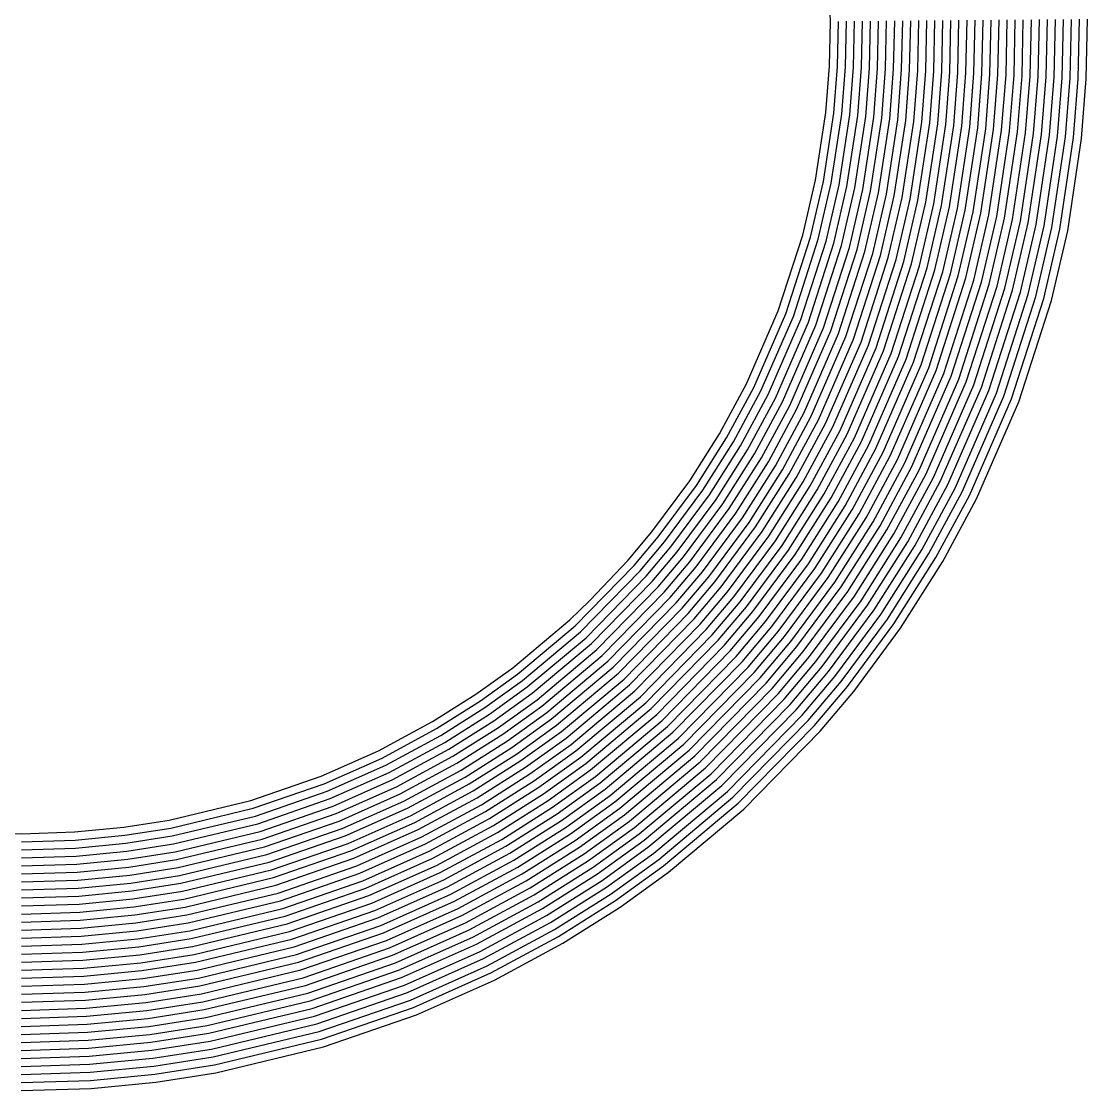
# Model space of a CAD drawing. Header units: metres. Extents: x -19 to 19, y -19.6 to 19.6.
# Drawn here: x -5.003 to -1.022, y -9.215 to -5.225 of the extents above; entities that cross this region are included whole.
import ezdxf

# ---------------------------------------------------------------- set-up
doc = ezdxf.new("R2010")
doc.units = ezdxf.units.M

msp = doc.modelspace()

# ---------------------------------------------------------------- linework, layer by layer
for p, q in [((-1.982635, -5.225277, 0.578356), (-1.990732, -5.019324, 0.586394)), ((-1.986329, -5.3917, 0.571619), (-1.982635, -5.225277, 0.578356)), ((-1.956355, -5.393204, 0.571556), (-1.952621, -5.225021, 0.578365)), ((-1.926381, -5.394709, 0.571494), (-1.922608, -5.224765, 0.578374)), ((-1.896407, -5.396213, 0.571431), (-1.892595, -5.224508, 0.578383)), ((-1.866433, -5.397718, 0.571368), (-1.862582, -5.224252, 0.578392)), ((-1.836459, -5.399222, 0.571306), (-1.832569, -5.223996, 0.578401)), ((-1.806485, -5.400727, 0.571243), (-1.802556, -5.223739, 0.57841)), ((-1.776511, -5.402231, 0.57118), (-1.772543, -5.223483, 0.578419)), ((-1.746537, -5.403736, 0.571118), (-1.74253, -5.223227, 0.578428)), ((-1.716563, -5.40524, 0.571055), (-1.712517, -5.22297, 0.578437)), ((-1.686589, -5.406745, 0.570993), (-1.682504, -5.222714, 0.578446)), ((-1.656615, -5.408249, 0.57093), (-1.652491, -5.222458, 0.578456)), ((-1.626641, -5.409754, 0.570867), (-1.622478, -5.222201, 0.578465)), ((-1.596667, -5.411258, 0.570805), (-1.592465, -5.221945, 0.578474)), ((-1.566693, -5.412763, 0.570742), (-1.562452, -5.221689, 0.578483)), ((-1.536719, -5.414267, 0.570679), (-1.532439, -5.221432, 0.578492)), ((-1.506745, -5.415772, 0.570617), (-1.502425, -5.221176, 0.578501)), ((-1.476771, -5.417276, 0.570554), (-1.472412, -5.22092, 0.57851)), ((-1.446797, -5.418781, 0.570491), (-1.442399, -5.220663, 0.578519)), ((-1.416823, -5.420285, 0.570429), (-1.412386, -5.220407, 0.578528)), ((-1.386849, -5.42179, 0.570366), (-1.382373, -5.220151, 0.578537)), ((-1.356875, -5.423294, 0.570303), (-1.35236, -5.219894, 0.578546)), ((-1.326901, -5.424799, 0.570241), (-1.322347, -5.219638, 0.578555)), ((-1.296927, -5.426303, 0.570178), (-1.292334, -5.219382, 0.578565)), ((-1.266953, -5.427808, 0.570115), (-1.262321, -5.219125, 0.578574)), ((-1.236979, -5.429312, 0.570053), (-1.232308, -5.218869, 0.578583)), ((-1.207005, -5.430817, 0.56999), (-1.202295, -5.218613, 0.578592)), ((-1.177031, -5.432321, 0.569928), (-1.172282, -5.218356, 0.578601)), ((-1.147057, -5.433826, 0.569865), (-1.142269, -5.2181, 0.57861)), ((-1.117083, -5.43533, 0.569802), (-1.112256, -5.217844, 0.578619)), ((-1.087109, -5.436835, 0.56974), (-1.082243, -5.217587, 0.578628)), ((-1.057135, -5.438339, 0.569677), (-1.052229, -5.217331, 0.578637)), ((-1.027161, -5.439844, 0.569614), (-1.022216, -5.217075, 0.578646)), ((-1.999906, -5.564788, 0.564417), (-1.986329, -5.3917, 0.571619)), ((-1.970053, -5.567828, 0.564287), (-1.956355, -5.393204, 0.571556)), ((-1.940199, -5.570869, 0.564158), (-1.926381, -5.394709, 0.571494)), ((-1.910346, -5.573909, 0.564029), (-1.896407, -5.396213, 0.571431)), ((-1.880492, -5.57695, 0.563899), (-1.866433, -5.397718, 0.571368)), ((-1.850639, -5.57999, 0.56377), (-1.836459, -5.399222, 0.571306)), ((-1.820785, -5.583031, 0.56364), (-1.806485, -5.400727, 0.571243)), ((-1.790932, -5.586071, 0.563511), (-1.776511, -5.402231, 0.57118)), ((-1.761078, -5.589112, 0.563381), (-1.746537, -5.403736, 0.571118)), ((-1.731225, -5.592152, 0.563252), (-1.716563, -5.40524, 0.571055)), ((-1.701371, -5.595193, 0.563123), (-1.686589, -5.406745, 0.570993)), ((-1.671518, -5.598233, 0.562993), (-1.656615, -5.408249, 0.57093)), ((-1.641664, -5.601274, 0.562864), (-1.626641, -5.409754, 0.570867)), ((-1.611811, -5.604314, 0.562734), (-1.596667, -5.411258, 0.570805)), ((-1.581957, -5.607355, 0.562605), (-1.566693, -5.412763, 0.570742)), ((-1.552104, -5.610395, 0.562476), (-1.536719, -5.414267, 0.570679)), ((-1.52225, -5.613436, 0.562346), (-1.506745, -5.415772, 0.570617)), ((-1.492397, -5.616476, 0.562217), (-1.476771, -5.417276, 0.570554)), ((-1.462543, -5.619517, 0.562087), (-1.446797, -5.418781, 0.570491)), ((-1.43269, -5.622557, 0.561958), (-1.416823, -5.420285, 0.570429)), ((-1.402836, -5.625598, 0.561828), (-1.386849, -5.42179, 0.570366)), ((-1.372983, -5.628638, 0.561699), (-1.356875, -5.423294, 0.570303)), ((-1.343129, -5.631679, 0.56157), (-1.326901, -5.424799, 0.570241)), ((-1.313276, -5.63472, 0.56144), (-1.296927, -5.426303, 0.570178)), ((-1.283422, -5.63776, 0.561311), (-1.266953, -5.427808, 0.570115)), ((-1.253569, -5.640801, 0.561181), (-1.236979, -5.429312, 0.570053)), ((-1.223715, -5.643841, 0.561052), (-1.207005, -5.430817, 0.56999)), ((-1.193862, -5.646882, 0.560923), (-1.177031, -5.432321, 0.569928)), ((-1.164009, -5.649922, 0.560793), (-1.147057, -5.433826, 0.569865)), ((-1.134155, -5.652963, 0.560664), (-1.117083, -5.43533, 0.569802)), ((-1.104302, -5.656003, 0.560534), (-1.087109, -5.436835, 0.56974)), ((-1.074448, -5.659044, 0.560405), (-1.057135, -5.438339, 0.569677)), ((-1.044595, -5.662084, 0.560275), (-1.027161, -5.439844, 0.569614)), ((-2.038288, -5.817316, 0.553572), (-1.999906, -5.564788, 0.564417)), ((-2.008862, -5.823216, 0.55331), (-1.970053, -5.567828, 0.564287)), ((-1.979436, -5.829116, 0.553047), (-1.940199, -5.570869, 0.564158)), ((-1.95001, -5.835016, 0.552784), (-1.910346, -5.573909, 0.564029)), ((-1.920584, -5.840917, 0.552521), (-1.880492, -5.57695, 0.563899)), ((-1.891158, -5.846817, 0.552258), (-1.850639, -5.57999, 0.56377)), ((-1.861732, -5.852717, 0.551996), (-1.820785, -5.583031, 0.56364)), ((-1.832306, -5.858617, 0.551733), (-1.790932, -5.586071, 0.563511)), ((-1.80288, -5.864517, 0.55147), (-1.761078, -5.589112, 0.563381)), ((-1.773454, -5.870417, 0.551207), (-1.731225, -5.592152, 0.563252)), ((-1.744027, -5.876317, 0.550944), (-1.701371, -5.595193, 0.563123)), ((-1.714601, -5.882218, 0.550682), (-1.671518, -5.598233, 0.562993)), ((-1.685175, -5.888118, 0.550419), (-1.641664, -5.601274, 0.562864)), ((-1.655749, -5.894018, 0.550156), (-1.611811, -5.604314, 0.562734)), ((-1.626323, -5.899918, 0.549893), (-1.581957, -5.607355, 0.562605)), ((-1.596897, -5.905818, 0.54963), (-1.552104, -5.610395, 0.562476)), ((-1.567471, -5.911718, 0.549368), (-1.52225, -5.613436, 0.562346)), ((-1.538045, -5.917619, 0.549105), (-1.492397, -5.616476, 0.562217)), ((-1.508619, -5.923519, 0.548842), (-1.462543, -5.619517, 0.562087)), ((-1.479193, -5.929419, 0.548579), (-1.43269, -5.622557, 0.561958)), ((-1.449767, -5.935319, 0.548316), (-1.402836, -5.625598, 0.561828)), ((-1.420341, -5.941219, 0.548054), (-1.372983, -5.628638, 0.561699)), ((-1.390915, -5.947119, 0.547791), (-1.343129, -5.631679, 0.56157)), ((-1.361489, -5.953019, 0.547528), (-1.313276, -5.63472, 0.56144)), ((-1.332062, -5.95892, 0.547265), (-1.283422, -5.63776, 0.561311)), ((-1.302636, -5.96482, 0.547002), (-1.253569, -5.640801, 0.561181)), ((-1.27321, -5.97072, 0.54674), (-1.223715, -5.643841, 0.561052)), ((-1.243784, -5.97662, 0.546477), (-1.193862, -5.646882, 0.560923)), ((-1.214358, -5.98252, 0.546214), (-1.164009, -5.649922, 0.560793)), ((-1.184932, -5.98842, 0.545951), (-1.134155, -5.652963, 0.560664)), ((-1.155506, -5.99432, 0.545688), (-1.104302, -5.656003, 0.560534)), ((-1.12608, -6.000221, 0.545426), (-1.074448, -5.659044, 0.560405)), ((-1.096654, -6.006121, 0.545163), (-1.044595, -5.662084, 0.560275)), ((-2.085889, -6.022813, 0.544409), (-2.038288, -5.817316, 0.553572)), ((-2.056859, -6.030425, 0.544059), (-2.008862, -5.823216, 0.55331)), ((-2.02783, -6.038037, 0.543709), (-1.979436, -5.829116, 0.553047)), ((-1.9988, -6.045649, 0.543359), (-1.95001, -5.835016, 0.552784)), ((-1.969771, -6.053261, 0.543009), (-1.920584, -5.840917, 0.552521)), ((-1.940741, -6.060873, 0.542659), (-1.891158, -5.846817, 0.552258)), ((-1.911712, -6.068485, 0.542309), (-1.861732, -5.852717, 0.551996)), ((-1.882682, -6.076097, 0.541958), (-1.832306, -5.858617, 0.551733)), ((-1.853653, -6.083709, 0.541608), (-1.80288, -5.864517, 0.55147)), ((-1.824624, -6.09132, 0.541258), (-1.773454, -5.870417, 0.551207)), ((-1.795594, -6.098932, 0.540908), (-1.744027, -5.876317, 0.550944)), ((-1.766565, -6.106544, 0.540558), (-1.714601, -5.882218, 0.550682)), ((-1.737535, -6.114156, 0.540208), (-1.685175, -5.888118, 0.550419)), ((-1.708506, -6.121768, 0.539858), (-1.655749, -5.894018, 0.550156)), ((-1.679476, -6.12938, 0.539507), (-1.626323, -5.899918, 0.549893)), ((-1.650447, -6.136992, 0.539157), (-1.596897, -5.905818, 0.54963)), ((-1.621418, -6.144604, 0.538807), (-1.567471, -5.911718, 0.549368)), ((-1.592388, -6.152216, 0.538457), (-1.538045, -5.917619, 0.549105)), ((-1.563359, -6.159828, 0.538107), (-1.508619, -5.923519, 0.548842)), ((-1.534329, -6.16744, 0.537757), (-1.479193, -5.929419, 0.548579)), ((-1.5053, -6.175052, 0.537407), (-1.449767, -5.935319, 0.548316)), ((-1.47627, -6.182664, 0.537057), (-1.420341, -5.941219, 0.548054)), ((-1.447241, -6.190276, 0.536706), (-1.390915, -5.947119, 0.547791)), ((-1.418211, -6.197888, 0.536356), (-1.361489, -5.953019, 0.547528)), ((-1.389182, -6.2055, 0.536006), (-1.332062, -5.95892, 0.547265)), ((-1.360153, -6.213112, 0.535656), (-1.302636, -5.96482, 0.547002)), ((-1.331123, -6.220724, 0.535306), (-1.27321, -5.97072, 0.54674)), ((-1.302094, -6.228336, 0.534956), (-1.243784, -5.97662, 0.546477)), ((-1.273064, -6.235948, 0.534606), (-1.214358, -5.98252, 0.546214)), ((-2.177012, -6.305728, 0.531395), (-2.085889, -6.022813, 0.544409)), ((-1.244035, -6.24356, 0.534255), (-1.184932, -5.98842, 0.545951)), ((-1.215005, -6.251172, 0.533905), (-1.155506, -5.99432, 0.545688)), ((-1.185976, -6.258784, 0.533555), (-1.12608, -6.000221, 0.545426)), ((-1.156946, -6.266395, 0.533205), (-1.096654, -6.006121, 0.545163)), ((-2.148935, -6.316312, 0.530884), (-2.056859, -6.030425, 0.544059)), ((-2.120859, -6.326897, 0.530372), (-2.02783, -6.038037, 0.543709)), ((-2.092783, -6.337481, 0.529861), (-1.9988, -6.045649, 0.543359)), ((-2.064707, -6.348065, 0.52935), (-1.969771, -6.053261, 0.543009)), ((-2.036631, -6.35865, 0.528838), (-1.940741, -6.060873, 0.542659)), ((-2.008555, -6.369234, 0.528327), (-1.911712, -6.068485, 0.542309)), ((-1.980479, -6.379819, 0.527816), (-1.882682, -6.076097, 0.541958)), ((-1.952403, -6.390403, 0.527304), (-1.853653, -6.083709, 0.541608)), ((-1.924327, -6.400987, 0.526793), (-1.824624, -6.09132, 0.541258)), ((-1.89625, -6.411572, 0.526281), (-1.795594, -6.098932, 0.540908)), ((-1.868174, -6.422156, 0.52577), (-1.766565, -6.106544, 0.540558)), ((-1.840098, -6.432741, 0.525259), (-1.737535, -6.114156, 0.540208)), ((-1.812022, -6.443325, 0.524747), (-1.708506, -6.121768, 0.539858)), ((-1.783946, -6.453909, 0.524236), (-1.679476, -6.12938, 0.539507)), ((-1.75587, -6.464494, 0.523725), (-1.650447, -6.136992, 0.539157)), ((-1.727794, -6.475078, 0.523213), (-1.621418, -6.144604, 0.538807)), ((-1.699718, -6.485663, 0.522702), (-1.592388, -6.152216, 0.538457)), ((-1.671642, -6.496247, 0.52219), (-1.563359, -6.159828, 0.538107)), ((-1.643565, -6.506831, 0.521679), (-1.534329, -6.16744, 0.537757)), ((-1.615489, -6.517416, 0.521168), (-1.5053, -6.175052, 0.537407)), ((-1.587413, -6.528, 0.520656), (-1.47627, -6.182664, 0.537057)), ((-1.559337, -6.538585, 0.520145), (-1.447241, -6.190276, 0.536706)), ((-1.531261, -6.549169, 0.519634), (-1.418211, -6.197888, 0.536356)), ((-1.503185, -6.559753, 0.519122), (-1.389182, -6.2055, 0.536006)), ((-1.475109, -6.570338, 0.518611), (-1.360153, -6.213112, 0.535656)), ((-1.447033, -6.580922, 0.5181), (-1.331123, -6.220724, 0.535306)), ((-1.418957, -6.591507, 0.517588), (-1.302094, -6.228336, 0.534956)), ((-1.390881, -6.602091, 0.517077), (-1.273064, -6.235948, 0.534606)), ((-1.362804, -6.612675, 0.516565), (-1.244035, -6.24356, 0.534255)), ((-1.334728, -6.62326, 0.516054), (-1.215005, -6.251172, 0.533905)), ((-1.306652, -6.633844, 0.515543), (-1.185976, -6.258784, 0.533555)), ((-1.278576, -6.644429, 0.515031), (-1.156946, -6.266395, 0.533205)), ((-2.295365, -6.577437, 0.518337), (-2.177012, -6.305728, 0.531395)), ((-2.268535, -6.590872, 0.51766), (-2.148935, -6.316312, 0.530884)), ((-2.241706, -6.604307, 0.516984), (-2.120859, -6.326897, 0.530372)), ((-2.214877, -6.617742, 0.516307), (-2.092783, -6.337481, 0.529861)), ((-2.188048, -6.631178, 0.51563), (-2.064707, -6.348065, 0.52935)), ((-2.161219, -6.644613, 0.514954), (-2.036631, -6.35865, 0.528838)), ((-2.134389, -6.658048, 0.514277), (-2.008555, -6.369234, 0.528327)), ((-2.10756, -6.671483, 0.5136), (-1.980479, -6.379819, 0.527816)), ((-2.080731, -6.684918, 0.512923), (-1.952403, -6.390403, 0.527304)), ((-2.053902, -6.698353, 0.512247), (-1.924327, -6.400987, 0.526793)), ((-2.027073, -6.711788, 0.51157), (-1.89625, -6.411572, 0.526281)), ((-2.000243, -6.725223, 0.510893), (-1.868174, -6.422156, 0.52577)), ((-1.973414, -6.738658, 0.510217), (-1.840098, -6.432741, 0.525259)), ((-1.946585, -6.752093, 0.50954), (-1.812022, -6.443325, 0.524747)), ((-1.919756, -6.765528, 0.508863), (-1.783946, -6.453909, 0.524236)), ((-1.892927, -6.778963, 0.508186), (-1.75587, -6.464494, 0.523725)), ((-1.866097, -6.792399, 0.50751), (-1.727794, -6.475078, 0.523213)), ((-1.839268, -6.805834, 0.506833), (-1.699718, -6.485663, 0.522702)), ((-1.812439, -6.819269, 0.506156), (-1.671642, -6.496247, 0.52219)), ((-1.78561, -6.832704, 0.50548), (-1.643565, -6.506831, 0.521679)), ((-1.758781, -6.846139, 0.504803), (-1.615489, -6.517416, 0.521168)), ((-1.731951, -6.859574, 0.504126), (-1.587413, -6.528, 0.520656)), ((-1.705122, -6.873009, 0.503449), (-1.559337, -6.538585, 0.520145)), ((-2.39633, -6.764726, 0.509072), (-2.295365, -6.577437, 0.518337)), ((-1.678293, -6.886444, 0.502773), (-1.531261, -6.549169, 0.519634)), ((-1.651464, -6.899879, 0.502096), (-1.503185, -6.559753, 0.519122)), ((-1.624635, -6.913314, 0.501419), (-1.475109, -6.570338, 0.518611)), ((-1.597805, -6.926749, 0.500743), (-1.447033, -6.580922, 0.5181)), ((-2.370285, -6.779614, 0.508289), (-2.268535, -6.590872, 0.51766)), ((-2.34424, -6.794502, 0.50751), (-2.241706, -6.604307, 0.516984)), ((-2.318195, -6.80939, 0.506739), (-2.214877, -6.617742, 0.516307)), ((-1.570976, -6.940184, 0.500066), (-1.418957, -6.591507, 0.517588)), ((-1.544147, -6.95362, 0.499389), (-1.390881, -6.602091, 0.517077)), ((-1.517318, -6.967055, 0.498713), (-1.362804, -6.612675, 0.516565)), ((-2.29215, -6.824279, 0.505969), (-2.188048, -6.631178, 0.51563)), ((-2.266105, -6.839167, 0.505199), (-2.161219, -6.644613, 0.514954)), ((-2.24006, -6.854056, 0.504428), (-2.134389, -6.658048, 0.514277)), ((-1.490489, -6.98049, 0.498036), (-1.334728, -6.62326, 0.516054)), ((-1.463659, -6.993925, 0.497359), (-1.306652, -6.633844, 0.515543)), ((-1.43683, -7.00736, 0.496682), (-1.278576, -6.644429, 0.515031)), ((-2.214014, -6.868944, 0.503658), (-2.10756, -6.671483, 0.5136)), ((-2.187969, -6.883833, 0.502888), (-2.080731, -6.684918, 0.512923)), ((-2.161924, -6.898721, 0.502117), (-2.053902, -6.698353, 0.512247)), ((-2.135879, -6.91361, 0.501347), (-2.027073, -6.711788, 0.51157)), ((-2.109834, -6.928498, 0.500577), (-2.000243, -6.725223, 0.510893)), ((-2.083789, -6.943387, 0.499806), (-1.973414, -6.738658, 0.510217)), ((-2.507413, -6.940032, 0.500186), (-2.39633, -6.764726, 0.509072)), ((-2.482824, -6.957215, 0.499286), (-2.370285, -6.779614, 0.508289)), ((-2.057744, -6.958275, 0.499036), (-1.946585, -6.752093, 0.50954)), ((-2.031699, -6.973164, 0.498265), (-1.919756, -6.765528, 0.508863)), ((-2.005654, -6.988052, 0.497495), (-1.892927, -6.778963, 0.508186)), ((-2.458236, -6.974399, 0.498387), (-2.34424, -6.794502, 0.50751)), ((-2.433647, -6.991582, 0.497487), (-2.318195, -6.80939, 0.506739)), ((-1.979609, -7.002941, 0.496725), (-1.866097, -6.792399, 0.50751)), ((-1.953564, -7.017829, 0.495954), (-1.839268, -6.805834, 0.506833)), ((-1.927519, -7.032718, 0.495184), (-1.812439, -6.819269, 0.506156)), ((-2.409058, -7.008766, 0.496588), (-2.29215, -6.824279, 0.505969)), ((-2.384469, -7.025949, 0.495683), (-2.266105, -6.839167, 0.505199)), ((-2.35988, -7.043131, 0.494766), (-2.24006, -6.854056, 0.504428)), ((-1.901474, -7.047606, 0.494414), (-1.78561, -6.832704, 0.50548)), ((-1.875429, -7.062495, 0.493643), (-1.758781, -6.846139, 0.504803)), ((-1.849383, -7.077383, 0.492873), (-1.731951, -6.859574, 0.504126)), ((-2.335292, -7.060314, 0.493849), (-2.214014, -6.868944, 0.503658)), ((-2.310703, -7.077497, 0.492932), (-2.187969, -6.883833, 0.502888)), ((-2.286114, -7.094679, 0.492015), (-2.161924, -6.898721, 0.502117)), ((-1.823338, -7.092272, 0.492102), (-1.705122, -6.873009, 0.503449)), ((-1.797293, -7.10716, 0.491332), (-1.678293, -6.886444, 0.502773)), ((-1.771248, -7.122049, 0.490562), (-1.651464, -6.899879, 0.502096)), ((-2.648833, -7.130412, 0.490285), (-2.507413, -6.940032, 0.500186)), ((-2.261525, -7.111862, 0.491098), (-2.135879, -6.91361, 0.501347)), ((-2.236937, -7.129044, 0.490182), (-2.109834, -6.928498, 0.500577)), ((-1.745203, -7.136937, 0.489791), (-1.624635, -6.913314, 0.501419)), ((-1.719158, -7.151826, 0.489021), (-1.597805, -6.926749, 0.500743)), ((-1.693113, -7.166714, 0.488251), (-1.570976, -6.940184, 0.500066)), ((-2.625286, -7.148996, 0.48927), (-2.482824, -6.957215, 0.499286)), ((-2.60174, -7.167581, 0.488255), (-2.458236, -6.974399, 0.498387)), ((-2.212348, -7.146227, 0.489265), (-2.083789, -6.943387, 0.499806)), ((-2.187759, -7.163409, 0.488348), (-2.057744, -6.958275, 0.499036)), ((-2.16317, -7.180592, 0.487431), (-2.031699, -6.973164, 0.498265)), ((-1.667068, -7.181603, 0.48748), (-1.544147, -6.95362, 0.499389)), ((-1.641023, -7.196491, 0.48671), (-1.517318, -6.967055, 0.498713)), ((-1.614978, -7.21138, 0.48594), (-1.490489, -6.98049, 0.498036)), ((-2.578194, -7.186165, 0.48724), (-2.433647, -6.991582, 0.497487)), ((-2.554647, -7.20475, 0.486225), (-2.409058, -7.008766, 0.496588)), ((-2.138581, -7.197775, 0.486514), (-2.005654, -6.988052, 0.497495)), ((-2.113993, -7.214957, 0.485597), (-1.979609, -7.002941, 0.496725)), ((-2.089404, -7.23214, 0.48468), (-1.953564, -7.017829, 0.495954)), ((-1.588933, -7.226269, 0.485169), (-1.463659, -6.993925, 0.497359)), ((-1.562888, -7.241157, 0.484399), (-1.43683, -7.00736, 0.496682)), ((-2.531101, -7.223334, 0.48521), (-2.384469, -7.025949, 0.495683)), ((-2.507554, -7.241919, 0.484195), (-2.35988, -7.043131, 0.494766)), ((-2.484008, -7.260503, 0.48318), (-2.335292, -7.060314, 0.493849)), ((-2.064815, -7.249322, 0.483763), (-1.927519, -7.032718, 0.495184)), ((-2.040226, -7.266505, 0.482847), (-1.901474, -7.047606, 0.494414)), ((-2.460462, -7.279088, 0.482165), (-2.310703, -7.077497, 0.492932)), ((-2.436915, -7.297672, 0.48115), (-2.286114, -7.094679, 0.492015)), ((-2.015638, -7.283687, 0.48193), (-1.875429, -7.062495, 0.493643)), ((-1.991049, -7.30087, 0.481013), (-1.849383, -7.077383, 0.492873)), ((-1.96646, -7.318052, 0.480096), (-1.823338, -7.092272, 0.492102)), ((-2.737457, -7.235584, 0.484725), (-2.648833, -7.130412, 0.490285)), ((-2.413369, -7.316257, 0.480135), (-2.261525, -7.111862, 0.491098)), ((-2.389823, -7.334841, 0.47912), (-2.236937, -7.129044, 0.490182)), ((-1.941871, -7.335235, 0.479179), (-1.797293, -7.10716, 0.491332)), ((-1.917282, -7.352418, 0.478262), (-1.771248, -7.122049, 0.490562)), ((-1.892694, -7.3696, 0.477345), (-1.745203, -7.136937, 0.489791)), ((-2.715054, -7.255524, 0.483619), (-2.625286, -7.148996, 0.48927)), ((-2.69265, -7.275464, 0.482512), (-2.60174, -7.167581, 0.488255)), ((-2.366276, -7.353426, 0.478105), (-2.212348, -7.146227, 0.489265)), ((-2.34273, -7.37201, 0.47709), (-2.187759, -7.163409, 0.488348)), ((-2.319183, -7.390595, 0.476075), (-2.16317, -7.180592, 0.487431)), ((-1.868105, -7.386783, 0.476428), (-1.719158, -7.151826, 0.489021)), ((-1.843516, -7.403965, 0.475511), (-1.693113, -7.166714, 0.488251)), ((-1.818927, -7.421148, 0.474595), (-1.667068, -7.181603, 0.48748)), ((-2.670247, -7.295404, 0.481406), (-2.578194, -7.186165, 0.48724)), ((-2.647844, -7.315344, 0.4803), (-2.554647, -7.20475, 0.486225)), ((-2.295637, -7.409179, 0.47506), (-2.138581, -7.197775, 0.486514)), ((-2.272091, -7.427764, 0.474045), (-2.113993, -7.214957, 0.485597)), ((-1.794339, -7.43833, 0.473678), (-1.641023, -7.196491, 0.48671)), ((-1.76975, -7.455513, 0.472761), (-1.614978, -7.21138, 0.48594)), ((-2.935438, -7.480743, 0.471397), (-2.715054, -7.255524, 0.483619)), ((-2.880069, -7.386448, 0.476605), (-2.737457, -7.235584, 0.484725)), ((-2.62544, -7.335284, 0.479194), (-2.531101, -7.223334, 0.48521)), ((-2.603037, -7.355224, 0.478088), (-2.507554, -7.241919, 0.484195)), ((-2.580634, -7.375164, 0.476981), (-2.484008, -7.260503, 0.48318)), ((-2.248544, -7.446348, 0.47303), (-2.089404, -7.23214, 0.48468)), ((-2.224998, -7.464933, 0.472015), (-2.064815, -7.249322, 0.483763)), ((-1.745161, -7.472696, 0.471844), (-1.588933, -7.226269, 0.485169)), ((-1.720572, -7.489878, 0.470927), (-1.562888, -7.241157, 0.484399)), ((-2.915141, -7.502807, 0.470136), (-2.69265, -7.275464, 0.482512)), ((-2.894845, -7.524871, 0.468874), (-2.670247, -7.295404, 0.481406)), ((-2.55823, -7.395103, 0.475875), (-2.460462, -7.279088, 0.482165)), ((-2.535827, -7.415043, 0.474769), (-2.436915, -7.297672, 0.48115)), ((-2.201452, -7.483517, 0.471), (-2.040226, -7.266505, 0.482847)), ((-2.177905, -7.502102, 0.469985), (-2.015638, -7.283687, 0.48193)), ((-2.154359, -7.520686, 0.46897), (-1.991049, -7.30087, 0.481013)), ((-2.874549, -7.546936, 0.467613), (-2.647844, -7.315344, 0.4803)), ((-2.854253, -7.569, 0.466351), (-2.62544, -7.335284, 0.479194)), ((-2.513424, -7.434983, 0.473663), (-2.413369, -7.316257, 0.480135)), ((-2.49102, -7.454923, 0.472557), (-2.389823, -7.334841, 0.47912)), ((-2.130813, -7.539271, 0.467954), (-1.96646, -7.318052, 0.480096)), ((-2.107266, -7.557855, 0.466939), (-1.941871, -7.335235, 0.479179)), ((-2.833956, -7.591064, 0.465089), (-2.603037, -7.355224, 0.478088)), ((-2.81366, -7.613129, 0.463828), (-2.580634, -7.375164, 0.476981)), ((-2.468617, -7.474863, 0.471451), (-2.366276, -7.353426, 0.478105)), ((-2.446214, -7.494803, 0.470344), (-2.34273, -7.37201, 0.47709)), ((-2.08372, -7.57644, 0.465924), (-1.917282, -7.352418, 0.478262)), ((-2.060173, -7.595024, 0.464909), (-1.892694, -7.3696, 0.477345)), ((-2.955734, -7.458679, 0.472659), (-2.880069, -7.386448, 0.476605)), ((-2.793364, -7.635193, 0.462566), (-2.55823, -7.395103, 0.475875)), ((-2.773068, -7.657257, 0.461305), (-2.535827, -7.415043, 0.474769)), ((-2.423811, -7.514743, 0.469238), (-2.319183, -7.390595, 0.476075)), ((-2.401407, -7.534683, 0.468132), (-2.295637, -7.409179, 0.47506)), ((-2.036627, -7.613609, 0.463894), (-1.868105, -7.386783, 0.476428)), ((-2.013081, -7.632193, 0.462879), (-1.843516, -7.403965, 0.475511)), ((-1.989534, -7.650778, 0.461864), (-1.818927, -7.421148, 0.474595)), ((-3.168577, -7.637024, 0.462797), (-2.955734, -7.458679, 0.472659)), ((-2.752772, -7.679322, 0.460043), (-2.513424, -7.434983, 0.473663)), ((-2.732475, -7.701386, 0.458782), (-2.49102, -7.454923, 0.472557)), ((-2.379004, -7.554623, 0.467026), (-2.272091, -7.427764, 0.474045)), ((-2.356601, -7.574563, 0.46592), (-2.248544, -7.446348, 0.47303)), ((-1.965988, -7.669362, 0.460849), (-1.794339, -7.43833, 0.473678)), ((-1.942442, -7.687947, 0.459834), (-1.76975, -7.455513, 0.472761)), ((-3.150405, -7.660866, 0.4614), (-2.935438, -7.480743, 0.471397)), ((-2.712179, -7.72345, 0.45752), (-2.468617, -7.474863, 0.471451)), ((-2.691883, -7.745515, 0.456259), (-2.446214, -7.494803, 0.470344)), ((-2.334197, -7.594502, 0.464813), (-2.224998, -7.464933, 0.472015)), ((-2.311794, -7.614442, 0.463707), (-2.201452, -7.483517, 0.471)), ((-1.918895, -7.706532, 0.458819), (-1.745161, -7.472696, 0.471844)), ((-1.895349, -7.725116, 0.457804), (-1.720572, -7.489878, 0.470927)), ((-3.132232, -7.684707, 0.460004), (-2.915141, -7.502807, 0.470136)), ((-3.114059, -7.708549, 0.458607), (-2.894845, -7.524871, 0.468874)), ((-2.671587, -7.767579, 0.454997), (-2.423811, -7.514743, 0.469238)), ((-2.65129, -7.789643, 0.453735), (-2.401407, -7.534683, 0.468132)), ((-2.289391, -7.634382, 0.462601), (-2.177905, -7.502102, 0.469985)), ((-2.266987, -7.654322, 0.461495), (-2.154359, -7.520686, 0.46897)), ((-2.244584, -7.674262, 0.460389), (-2.130813, -7.539271, 0.467954)), ((-3.095887, -7.732391, 0.457211), (-2.874549, -7.546936, 0.467613)), ((-3.077714, -7.756232, 0.455814), (-2.854253, -7.569, 0.466351)), ((-2.630994, -7.811708, 0.452474), (-2.379004, -7.554623, 0.467026)), ((-2.610698, -7.833772, 0.451212), (-2.356601, -7.574563, 0.46592)), ((-2.222181, -7.694202, 0.459282), (-2.107266, -7.557855, 0.466939)), ((-2.199777, -7.714142, 0.458176), (-2.08372, -7.57644, 0.465924)), ((-3.059541, -7.780074, 0.454417), (-2.833956, -7.591064, 0.465089)), ((-3.041369, -7.803916, 0.453021), (-2.81366, -7.613129, 0.463828)), ((-2.590402, -7.855836, 0.449951), (-2.334197, -7.594502, 0.464813)), ((-2.570106, -7.877901, 0.448689), (-2.311794, -7.614442, 0.463707)), ((-2.177374, -7.734082, 0.45707), (-2.060173, -7.595024, 0.464909)), ((-2.154971, -7.754022, 0.455964), (-2.036627, -7.613609, 0.463894)), ((-3.305604, -7.735552, 0.457264), (-3.168577, -7.637024, 0.462797)), ((-3.023196, -7.827758, 0.451624), (-2.793364, -7.635193, 0.462566)), ((-3.005023, -7.851599, 0.450228), (-2.773068, -7.657257, 0.461305)), ((-2.549809, -7.899965, 0.447428), (-2.289391, -7.634382, 0.462601)), ((-2.529513, -7.922029, 0.446166), (-2.266987, -7.654322, 0.461495)), ((-2.132567, -7.773962, 0.454858), (-2.013081, -7.632193, 0.462879)), ((-2.110164, -7.793901, 0.453752), (-1.989534, -7.650778, 0.461864)), ((-3.2888, -7.760377, 0.455791), (-3.150405, -7.660866, 0.4614)), ((-3.271997, -7.785202, 0.454317), (-3.132232, -7.684707, 0.460004)), ((-2.986851, -7.875441, 0.448831), (-2.752772, -7.679322, 0.460043)), ((-2.509217, -7.944093, 0.444904), (-2.244584, -7.674262, 0.460389)), ((-2.488921, -7.966158, 0.443643), (-2.222181, -7.694202, 0.459282)), ((-2.087761, -7.813841, 0.452645), (-1.965988, -7.669362, 0.460849)), ((-2.065357, -7.833781, 0.451539), (-1.942442, -7.687947, 0.459834)), ((-3.467744, -7.838014, 0.451402), (-3.305604, -7.735552, 0.457264)), ((-3.255193, -7.810027, 0.452844), (-3.114059, -7.708549, 0.458607)), ((-3.23839, -7.834852, 0.45137), (-3.095887, -7.732391, 0.457211)), ((-2.968678, -7.899283, 0.447435), (-2.732475, -7.701386, 0.458782)), ((-2.950505, -7.923124, 0.446038), (-2.712179, -7.72345, 0.45752)), ((-2.468625, -7.988222, 0.442381), (-2.199777, -7.714142, 0.458176)), ((-2.448328, -8.010286, 0.44112), (-2.177374, -7.734082, 0.45707)), ((-2.042954, -7.853721, 0.450433), (-1.918895, -7.706532, 0.458819)), ((-2.020551, -7.873661, 0.449327), (-1.895349, -7.725116, 0.457804)), ((-3.452563, -7.863863, 0.449848), (-3.2888, -7.760377, 0.455791)), ((-3.221586, -7.859677, 0.449897), (-3.077714, -7.756232, 0.455814)), ((-3.204783, -7.884502, 0.448423), (-3.059541, -7.780074, 0.454417)), ((-2.932332, -7.946966, 0.444642), (-2.691883, -7.745515, 0.456259)), ((-2.91416, -7.970808, 0.443245), (-2.671587, -7.767579, 0.454997)), ((-2.428032, -8.032351, 0.439858), (-2.154971, -7.754022, 0.455964)), ((-2.407736, -8.054415, 0.438597), (-2.132567, -7.773962, 0.454858)), ((-3.437382, -7.889712, 0.448294), (-3.271997, -7.785202, 0.454317)), ((-3.422201, -7.915561, 0.44674), (-3.255193, -7.810027, 0.452844)), ((-3.18798, -7.909327, 0.44695), (-3.041369, -7.803916, 0.453021)), ((-2.895987, -7.99465, 0.441849), (-2.65129, -7.789643, 0.453735)), ((-2.877814, -8.018491, 0.440452), (-2.630994, -7.811708, 0.452474)), ((-2.38744, -8.076479, 0.437335), (-2.110164, -7.793901, 0.453752)), ((-2.367143, -8.098544, 0.436074), (-2.087761, -7.813841, 0.452645)), ((-3.669832, -7.94723, 0.445112), (-3.467744, -7.838014, 0.451402)), ((-3.40702, -7.94141, 0.445186), (-3.23839, -7.834852, 0.45137)), ((-3.391839, -7.967259, 0.443632), (-3.221586, -7.859677, 0.449897)), ((-3.171176, -7.934152, 0.445476), (-3.023196, -7.827758, 0.451624)), ((-3.154373, -7.958976, 0.444003), (-3.005023, -7.851599, 0.450228)), ((-2.859642, -8.042333, 0.439055), (-2.610698, -7.833772, 0.451212)), ((-2.841469, -8.066175, 0.437659), (-2.590402, -7.855836, 0.449951)), ((-2.346847, -8.120608, 0.434812), (-2.065357, -7.833781, 0.451539)), ((-2.326551, -8.142672, 0.43355), (-2.042954, -7.853721, 0.450433)), ((-3.656286, -7.97396, 0.443483), (-3.452563, -7.863863, 0.449848)), ((-3.642739, -8.000691, 0.441854), (-3.437382, -7.889712, 0.448294)), ((-3.376658, -7.993108, 0.442078), (-3.204783, -7.884502, 0.448423)), ((-3.137569, -7.983801, 0.442529), (-2.986851, -7.875441, 0.448831)), ((-3.120766, -8.008626, 0.441056), (-2.968678, -7.899283, 0.447435)), ((-2.823296, -8.090016, 0.436262), (-2.570106, -7.877901, 0.448689)), ((-2.805124, -8.113858, 0.434866), (-2.549809, -7.899965, 0.447428)), ((-2.306255, -8.164737, 0.432289), (-2.020551, -7.873661, 0.449327)), ((-3.629193, -8.027422, 0.440224), (-3.422201, -7.915561, 0.44674)), ((-3.361477, -8.018957, 0.440524), (-3.18798, -7.909327, 0.44695)), ((-3.346297, -8.044806, 0.43897), (-3.171176, -7.934152, 0.445476)), ((-3.103962, -8.033451, 0.439582), (-2.950505, -7.923124, 0.446038)), ((-2.786951, -8.1377, 0.433469), (-2.529513, -7.922029, 0.446166)), ((-3.883232, -8.042077, 0.43958), (-3.669832, -7.94723, 0.445112)), ((-3.872138, -8.069905, 0.437863), (-3.656286, -7.97396, 0.443483)), ((-3.615647, -8.054153, 0.438595), (-3.40702, -7.94141, 0.445186)), ((-3.6021, -8.080884, 0.436966), (-3.391839, -7.967259, 0.443632)), ((-3.331116, -8.070655, 0.437416), (-3.154373, -7.958976, 0.444003)), ((-3.087159, -8.058276, 0.438109), (-2.932332, -7.946966, 0.444642)), ((-3.070355, -8.083101, 0.436635), (-2.91416, -7.970808, 0.443245)), ((-2.768778, -8.161541, 0.432073), (-2.509217, -7.944093, 0.444904)), ((-2.750606, -8.185383, 0.430676), (-2.488921, -7.966158, 0.443643)), ((-3.861043, -8.097733, 0.436146), (-3.642739, -8.000691, 0.441854)), ((-3.588554, -8.107615, 0.435337), (-3.376658, -7.993108, 0.442078)), ((-3.575008, -8.134346, 0.433707), (-3.361477, -8.018957, 0.440524)), ((-3.315935, -8.096504, 0.435862), (-3.137569, -7.983801, 0.442529)), ((-3.300754, -8.122353, 0.434308), (-3.120766, -8.008626, 0.441056)), ((-3.053552, -8.107926, 0.435162), (-2.895987, -7.99465, 0.441849)), ((-3.036748, -8.132751, 0.433688), (-2.877814, -8.018491, 0.440452)), ((-2.732433, -8.209225, 0.42928), (-2.468625, -7.988222, 0.442381)), ((-2.71426, -8.233067, 0.427883), (-2.448328, -8.010286, 0.44112)), ((-4.145847, -8.132883, 0.43423), (-3.883232, -8.042077, 0.43958)), ((-3.849949, -8.125561, 0.434429), (-3.629193, -8.027422, 0.440224)), ((-3.838855, -8.153389, 0.432711), (-3.615647, -8.054153, 0.438595)), ((-3.561461, -8.161077, 0.432078), (-3.346297, -8.044806, 0.43897)), ((-3.285573, -8.148202, 0.432754), (-3.103962, -8.033451, 0.439582)), ((-3.270392, -8.174052, 0.4312), (-3.087159, -8.058276, 0.438109)), ((-3.019945, -8.157576, 0.432215), (-2.859642, -8.042333, 0.439055)), ((-2.696088, -8.256908, 0.426487), (-2.428032, -8.032351, 0.439858)), ((-2.677915, -8.28075, 0.42509), (-2.407736, -8.054415, 0.438597)), ((-4.137361, -8.161611, 0.432437), (-3.872138, -8.069905, 0.437863)), ((-4.128875, -8.190339, 0.430644), (-3.861043, -8.097733, 0.436146)), ((-3.827761, -8.181216, 0.430994), (-3.6021, -8.080884, 0.436966)), ((-3.547915, -8.187808, 0.430449), (-3.331116, -8.070655, 0.437416)), ((-3.534369, -8.214539, 0.428819), (-3.315935, -8.096504, 0.435862)), ((-3.255211, -8.199901, 0.429647), (-3.070355, -8.083101, 0.436635)), ((-3.003141, -8.182401, 0.430741), (-2.841469, -8.066175, 0.437659)), ((-2.986338, -8.207226, 0.429268), (-2.823296, -8.090016, 0.436262)), ((-2.659742, -8.304592, 0.423693), (-2.38744, -8.076479, 0.437335)), ((-2.64157, -8.328433, 0.422297), (-2.367143, -8.098544, 0.436074)), ((-4.450634, -8.205867, 0.429893), (-4.145847, -8.132883, 0.43423)), ((-4.12039, -8.219068, 0.428851), (-3.849949, -8.125561, 0.434429)), ((-3.816666, -8.209044, 0.429277), (-3.588554, -8.107615, 0.435337)), ((-3.805572, -8.236872, 0.42756), (-3.575008, -8.134346, 0.433707)), ((-3.520822, -8.24127, 0.42719), (-3.300754, -8.122353, 0.434308)), ((-3.24003, -8.22575, 0.428093), (-3.053552, -8.107926, 0.435162)), ((-3.224849, -8.251599, 0.426539), (-3.036748, -8.132751, 0.433688)), ((-2.969534, -8.232051, 0.427794), (-2.805124, -8.113858, 0.434866)), ((-2.952731, -8.256876, 0.426321), (-2.786951, -8.1377, 0.433469)), ((-2.623397, -8.352275, 0.4209), (-2.346847, -8.120608, 0.434812)), ((-4.445184, -8.235321, 0.428038), (-4.137361, -8.161611, 0.432437)), ((-4.111904, -8.247796, 0.427058), (-3.838855, -8.153389, 0.432711)), ((-3.794478, -8.2647, 0.425843), (-3.561461, -8.161077, 0.432078)), ((-3.507276, -8.268, 0.425561), (-3.285573, -8.148202, 0.432754)), ((-3.49373, -8.294731, 0.423932), (-3.270392, -8.174052, 0.4312)), ((-3.209669, -8.277448, 0.424985), (-3.019945, -8.157576, 0.432215)), ((-2.935927, -8.281701, 0.424847), (-2.768778, -8.161541, 0.432073)), ((-2.605224, -8.376117, 0.419504), (-2.326551, -8.142672, 0.43355)), ((-2.587052, -8.399959, 0.418107), (-2.306255, -8.164737, 0.432289)), ((-4.620729, -8.232384, 0.428309), (-4.450634, -8.205867, 0.429893)), ((-4.439735, -8.264775, 0.426184), (-4.128875, -8.190339, 0.430644)), ((-4.434286, -8.294229, 0.424329), (-4.12039, -8.219068, 0.428851)), ((-4.103419, -8.276525, 0.425266), (-3.827761, -8.181216, 0.430994)), ((-4.094933, -8.305253, 0.423473), (-3.816666, -8.209044, 0.429277)), ((-3.783384, -8.292528, 0.424126), (-3.547915, -8.187808, 0.430449)), ((-3.772289, -8.320356, 0.422409), (-3.534369, -8.214539, 0.428819)), ((-3.480183, -8.321462, 0.422302), (-3.255211, -8.199901, 0.429647)), ((-3.194488, -8.303297, 0.423431), (-3.003141, -8.182401, 0.430741)), ((-3.179307, -8.329146, 0.421877), (-2.986338, -8.207226, 0.429268)), ((-2.919124, -8.306526, 0.423374), (-2.750606, -8.185383, 0.430676)), ((-2.90232, -8.331351, 0.4219), (-2.732433, -8.209225, 0.42928)), ((-5.200711, -8.24991, 0.427278), (-5.002745, -8.256437, 0.426882)), ((-5.002745, -8.256437, 0.426882), (-4.803964, -8.249973, 0.42726)), ((-4.803964, -8.249973, 0.42726), (-4.620729, -8.232384, 0.428309)), ((-4.616976, -8.262103, 0.426431), (-4.445184, -8.235321, 0.428038)), ((-4.428837, -8.323684, 0.422474), (-4.111904, -8.247796, 0.427058)), ((-4.086447, -8.333981, 0.42168), (-3.805572, -8.236872, 0.42756)), ((-3.761195, -8.348183, 0.420692), (-3.520822, -8.24127, 0.42719)), ((-3.466637, -8.348193, 0.420673), (-3.24003, -8.22575, 0.428093)), ((-3.453091, -8.374924, 0.419044), (-3.224849, -8.251599, 0.426539)), ((-3.164126, -8.354995, 0.420323), (-2.969534, -8.232051, 0.427794)), ((-3.148945, -8.380844, 0.418769), (-2.952731, -8.256876, 0.426321)), ((-2.885517, -8.356175, 0.420427), (-2.71426, -8.233067, 0.427883)), ((-2.868713, -8.381, 0.418953), (-2.696088, -8.256908, 0.426487)), ((-5.002752, -8.286394, 0.424984), (-4.802038, -8.279866, 0.425367)), ((-4.802038, -8.279866, 0.425367), (-4.616976, -8.262103, 0.426431)), ((-4.800112, -8.309759, 0.423474), (-4.613222, -8.291821, 0.424554)), ((-4.613222, -8.291821, 0.424554), (-4.439735, -8.264775, 0.426184)), ((-4.609469, -8.321539, 0.422676), (-4.434286, -8.294229, 0.424329)), ((-4.423387, -8.353138, 0.420619), (-4.103419, -8.276525, 0.425266)), ((-4.077962, -8.36271, 0.419887), (-3.794478, -8.2647, 0.425843)), ((-4.069476, -8.391438, 0.418094), (-3.783384, -8.292528, 0.424126)), ((-3.750101, -8.376011, 0.418975), (-3.507276, -8.268, 0.425561)), ((-3.739007, -8.403839, 0.417258), (-3.49373, -8.294731, 0.423932)), ((-3.439544, -8.401655, 0.417415), (-3.209669, -8.277448, 0.424985)), ((-3.133764, -8.406693, 0.417215), (-2.935927, -8.281701, 0.424847)), ((-2.85191, -8.405825, 0.41748), (-2.677915, -8.28075, 0.42509)), ((-5.002758, -8.31635, 0.423086), (-4.800112, -8.309759, 0.423474)), ((-4.798186, -8.339653, 0.421582), (-4.609469, -8.321539, 0.422676)), ((-4.605715, -8.351257, 0.420799), (-4.428837, -8.323684, 0.422474)), ((-4.417938, -8.382592, 0.418765), (-4.094933, -8.305253, 0.423473)), ((-4.412489, -8.412046, 0.41691), (-4.086447, -8.333981, 0.42168)), ((-4.06099, -8.420166, 0.416301), (-3.772289, -8.320356, 0.422409)), ((-3.727912, -8.431667, 0.41554), (-3.480183, -8.321462, 0.422302)), ((-3.425998, -8.428386, 0.415785), (-3.194488, -8.303297, 0.423431)), ((-3.412452, -8.455117, 0.414156), (-3.179307, -8.329146, 0.421877)), ((-3.118583, -8.432542, 0.415661), (-2.919124, -8.306526, 0.423374)), ((-3.103402, -8.458391, 0.414107), (-2.90232, -8.331351, 0.4219)), ((-2.835106, -8.43065, 0.416006), (-2.659742, -8.304592, 0.423693)), ((-2.818303, -8.455475, 0.414533), (-2.64157, -8.328433, 0.422297)), ((-5.002772, -8.376262, 0.41929), (-4.79626, -8.369546, 0.419689)), ((-5.002765, -8.346306, 0.421188), (-4.798186, -8.339653, 0.421582)), ((-4.79626, -8.369546, 0.419689), (-4.605715, -8.351257, 0.420799)), ((-4.601961, -8.380975, 0.418922), (-4.423387, -8.353138, 0.420619)), ((-4.407039, -8.441501, 0.415055), (-4.077962, -8.36271, 0.419887)), ((-4.052505, -8.448895, 0.414508), (-3.761195, -8.348183, 0.420692)), ((-4.044019, -8.477623, 0.412716), (-3.750101, -8.376011, 0.418975)), ((-3.716818, -8.459495, 0.413823), (-3.466637, -8.348193, 0.420673)), ((-3.705724, -8.487322, 0.412106), (-3.453091, -8.374924, 0.419044)), ((-3.398905, -8.481848, 0.412527), (-3.164126, -8.354995, 0.420323)), ((-3.088222, -8.48424, 0.412553), (-2.885517, -8.356175, 0.420427)), ((-2.801499, -8.4803, 0.413059), (-2.623397, -8.352275, 0.4209)), ((-2.784696, -8.505125, 0.411586), (-2.605224, -8.376117, 0.419504)), ((-5.002779, -8.406218, 0.417392), (-4.794334, -8.399439, 0.417797)), ((-4.794334, -8.399439, 0.417797), (-4.601961, -8.380975, 0.418922)), ((-4.792408, -8.429332, 0.415904), (-4.598208, -8.410694, 0.417044)), ((-4.598208, -8.410694, 0.417044), (-4.417938, -8.382592, 0.418765)), ((-4.594454, -8.440412, 0.415167), (-4.412489, -8.412046, 0.41691)), ((-4.40159, -8.470955, 0.4132), (-4.069476, -8.391438, 0.418094)), ((-4.035534, -8.506352, 0.410923), (-3.739007, -8.403839, 0.417258)), ((-3.69463, -8.51515, 0.410389), (-3.439544, -8.401655, 0.417415)), ((-3.385359, -8.508579, 0.410897), (-3.148945, -8.380844, 0.418769)), ((-3.371813, -8.535309, 0.409268), (-3.133764, -8.406693, 0.417215)), ((-3.073041, -8.510089, 0.410999), (-2.868713, -8.381, 0.418953)), ((-3.05786, -8.535938, 0.409445), (-2.85191, -8.405825, 0.41748)), ((-2.767892, -8.52995, 0.410112), (-2.587052, -8.399959, 0.418107)), ((-5.002786, -8.436174, 0.415494), (-4.792408, -8.429332, 0.415904)), ((-4.790482, -8.459226, 0.414012), (-4.594454, -8.440412, 0.415167)), ((-4.590701, -8.47013, 0.413289), (-4.407039, -8.441501, 0.415055)), ((-4.396141, -8.500409, 0.411346), (-4.06099, -8.420166, 0.416301)), ((-4.390692, -8.529864, 0.409491), (-4.052505, -8.448895, 0.414508)), ((-4.027048, -8.53508, 0.40913), (-3.727912, -8.431667, 0.41554)), ((-3.683535, -8.542978, 0.408672), (-3.425998, -8.428386, 0.415785)), ((-3.672441, -8.570806, 0.406955), (-3.412452, -8.455117, 0.414156)), ((-3.358266, -8.56204, 0.407639), (-3.118583, -8.432542, 0.415661)), ((-3.34472, -8.588771, 0.40601), (-3.103402, -8.458391, 0.414107)), ((-3.042679, -8.561787, 0.407891), (-2.835106, -8.43065, 0.416006)), ((-3.027498, -8.587636, 0.406337), (-2.818303, -8.455475, 0.414533)), ((-5.002799, -8.496086, 0.411698), (-4.788556, -8.489119, 0.412119)), ((-5.002792, -8.46613, 0.413596), (-4.790482, -8.459226, 0.414012)), ((-4.788556, -8.489119, 0.412119), (-4.590701, -8.47013, 0.413289)), ((-4.586947, -8.499848, 0.411412), (-4.40159, -8.470955, 0.4132)), ((-4.385242, -8.559318, 0.407636), (-4.044019, -8.477623, 0.412716)), ((-4.018562, -8.563808, 0.407337), (-3.716818, -8.459495, 0.413823)), ((-4.010077, -8.592537, 0.405544), (-3.705724, -8.487322, 0.412106)), ((-3.661347, -8.598634, 0.405238), (-3.398905, -8.481848, 0.412527)), ((-3.331174, -8.615502, 0.40438), (-3.088222, -8.48424, 0.412553)), ((-3.012317, -8.613485, 0.404783), (-2.801499, -8.4803, 0.413059)), ((-5.002806, -8.526042, 0.4098), (-4.78663, -8.519012, 0.410227)), ((-4.78663, -8.519012, 0.410227), (-4.586947, -8.499848, 0.411412)), ((-4.784704, -8.548906, 0.408334), (-4.583193, -8.529566, 0.409534)), ((-4.583193, -8.529566, 0.409534), (-4.396141, -8.500409, 0.411346)), ((-4.57944, -8.559285, 0.407657), (-4.390692, -8.529864, 0.409491)), ((-4.379793, -8.588772, 0.405781), (-4.035534, -8.506352, 0.410923)), ((-4.374344, -8.618226, 0.403926), (-4.027048, -8.53508, 0.40913)), ((-4.001591, -8.621265, 0.403751), (-3.69463, -8.51515, 0.410389)), ((-3.650253, -8.626461, 0.403521), (-3.385359, -8.508579, 0.410897)), ((-3.639158, -8.654289, 0.401804), (-3.371813, -8.535309, 0.409268)), ((-3.317627, -8.642233, 0.402751), (-3.073041, -8.510089, 0.410999)), ((-3.304081, -8.668964, 0.401122), (-3.05786, -8.535938, 0.409445)), ((-2.997136, -8.639334, 0.403229), (-2.784696, -8.505125, 0.411586)), ((-2.981955, -8.665183, 0.401675), (-2.767892, -8.52995, 0.410112)), ((-5.002813, -8.555998, 0.407902), (-4.784704, -8.548906, 0.408334)), ((-4.782777, -8.578799, 0.406442), (-4.57944, -8.559285, 0.407657)), ((-4.575686, -8.589003, 0.40578), (-4.385242, -8.559318, 0.407636)), ((-4.368894, -8.647681, 0.402072), (-4.018562, -8.563808, 0.407337)), ((-3.993106, -8.649993, 0.401959), (-3.683535, -8.542978, 0.408672)), ((-3.98462, -8.678722, 0.400166), (-3.672441, -8.570806, 0.406955)), ((-3.628064, -8.682117, 0.400087), (-3.358266, -8.56204, 0.407639)), ((-3.290535, -8.695695, 0.399493), (-3.042679, -8.561787, 0.407891)), ((-5.002826, -8.61591, 0.404106), (-4.780851, -8.608692, 0.404549)), ((-5.00282, -8.585954, 0.406004), (-4.782777, -8.578799, 0.406442)), ((-4.780851, -8.608692, 0.404549), (-4.575686, -8.589003, 0.40578)), ((-4.571933, -8.618721, 0.403902), (-4.379793, -8.588772, 0.405781)), ((-4.363445, -8.677135, 0.400217), (-4.010077, -8.592537, 0.405544)), ((-3.976134, -8.70745, 0.398373), (-3.661347, -8.598634, 0.405238)), ((-3.61697, -8.709945, 0.39837), (-3.34472, -8.588771, 0.40601)), ((-3.605876, -8.737773, 0.396652), (-3.331174, -8.615502, 0.40438)), ((-3.276988, -8.722426, 0.397863), (-3.027498, -8.587636, 0.406337)), ((-3.263442, -8.749157, 0.396234), (-3.012317, -8.613485, 0.404783)), ((-5.002833, -8.645866, 0.402208), (-4.778925, -8.638586, 0.402657)), ((-4.778925, -8.638586, 0.402657), (-4.571933, -8.618721, 0.403902)), ((-4.776999, -8.668479, 0.400764), (-4.568179, -8.648439, 0.402025)), ((-4.568179, -8.648439, 0.402025), (-4.374344, -8.618226, 0.403926)), ((-4.564425, -8.678157, 0.400147), (-4.368894, -8.647681, 0.402072)), ((-4.357996, -8.706589, 0.398362), (-4.001591, -8.621265, 0.403751)), ((-4.352546, -8.736043, 0.396507), (-3.993106, -8.649993, 0.401959)), ((-3.967649, -8.736179, 0.39658), (-3.650253, -8.626461, 0.403521)), ((-3.959163, -8.764907, 0.394787), (-3.639158, -8.654289, 0.401804)), ((-3.594781, -8.7656, 0.394935), (-3.317627, -8.642233, 0.402751)), ((-3.249896, -8.775888, 0.394605), (-2.997136, -8.639334, 0.403229)), ((-5.00284, -8.675822, 0.40031), (-4.776999, -8.668479, 0.400764)), ((-4.775073, -8.698372, 0.398871), (-4.564425, -8.678157, 0.400147)), ((-4.560672, -8.707876, 0.39827), (-4.363445, -8.677135, 0.400217)), ((-4.347097, -8.765498, 0.394653), (-3.98462, -8.678722, 0.400166)), ((-3.950677, -8.793635, 0.392994), (-3.628064, -8.682117, 0.400087)), ((-3.583687, -8.793428, 0.393218), (-3.304081, -8.668964, 0.401122)), ((-3.572593, -8.821256, 0.391501), (-3.290535, -8.695695, 0.399493)), ((-3.236349, -8.802619, 0.392975), (-2.981955, -8.665183, 0.401675)), ((-5.002854, -8.735735, 0.396514), (-4.773147, -8.728266, 0.396979)), ((-5.002847, -8.705778, 0.398412), (-4.775073, -8.698372, 0.398871)), ((-4.773147, -8.728266, 0.396979), (-4.560672, -8.707876, 0.39827)), ((-4.771221, -8.758159, 0.395086), (-4.556918, -8.737594, 0.396393)), ((-4.556918, -8.737594, 0.396393), (-4.357996, -8.706589, 0.398362)), ((-4.553165, -8.767312, 0.394515), (-4.352546, -8.736043, 0.396507)), ((-4.341648, -8.794952, 0.392798), (-3.976134, -8.70745, 0.398373)), ((-4.336199, -8.824406, 0.390943), (-3.967649, -8.736179, 0.39658)), ((-3.942192, -8.822364, 0.391202), (-3.61697, -8.709945, 0.39837)), ((-3.933706, -8.851092, 0.389409), (-3.605876, -8.737773, 0.396652)), ((-3.561499, -8.849084, 0.389784), (-3.276988, -8.722426, 0.397863)), ((-5.00286, -8.765691, 0.394616), (-4.771221, -8.758159, 0.395086)), ((-4.769295, -8.788052, 0.393194), (-4.553165, -8.767312, 0.394515)), ((-4.549411, -8.79703, 0.392638), (-4.347097, -8.765498, 0.394653)), ((-4.330749, -8.85386, 0.389088), (-3.959163, -8.764907, 0.394787)), ((-3.925221, -8.87982, 0.387616), (-3.594781, -8.7656, 0.394935)), ((-3.550405, -8.876912, 0.388067), (-3.263442, -8.749157, 0.396234)), ((-3.53931, -8.904739, 0.38635), (-3.249896, -8.775888, 0.394605)), ((-5.002867, -8.795647, 0.392718), (-4.769295, -8.788052, 0.393194)), ((-4.767369, -8.817946, 0.391301), (-4.549411, -8.79703, 0.392638)), ((-4.545657, -8.826748, 0.39076), (-4.341648, -8.794952, 0.392798)), ((-4.3253, -8.883315, 0.387234), (-3.950677, -8.793635, 0.392994)), ((-3.916735, -8.908549, 0.385823), (-3.583687, -8.793428, 0.393218)), ((-3.528216, -8.932567, 0.384633), (-3.236349, -8.802619, 0.392975)), ((-5.002881, -8.855559, 0.388922), (-4.765443, -8.847839, 0.389409)), ((-5.002874, -8.825603, 0.39082), (-4.767369, -8.817946, 0.391301)), ((-4.765443, -8.847839, 0.389409), (-4.545657, -8.826748, 0.39076)), ((-4.763517, -8.877732, 0.387516), (-4.541904, -8.856467, 0.388883)), ((-4.541904, -8.856467, 0.388883), (-4.336199, -8.824406, 0.390943)), ((-4.53815, -8.886185, 0.387006), (-4.330749, -8.85386, 0.389088)), ((-4.319851, -8.912769, 0.385379), (-3.942192, -8.822364, 0.391202)), ((-4.314401, -8.942223, 0.383524), (-3.933706, -8.851092, 0.389409)), ((-3.908249, -8.937277, 0.38403), (-3.572593, -8.821256, 0.391501)), ((-3.899764, -8.966006, 0.382237), (-3.561499, -8.849084, 0.389784)), ((-5.002888, -8.885515, 0.387024), (-4.763517, -8.877732, 0.387516)), ((-4.761591, -8.907626, 0.385624), (-4.53815, -8.886185, 0.387006)), ((-4.534397, -8.915903, 0.385128), (-4.3253, -8.883315, 0.387234)), ((-4.308952, -8.971678, 0.381669), (-3.925221, -8.87982, 0.387616)), ((-3.891278, -8.994734, 0.380444), (-3.550405, -8.876912, 0.388067)), ((-5.002894, -8.915471, 0.385126), (-4.761591, -8.907626, 0.385624)), ((-4.759665, -8.937519, 0.383731), (-4.534397, -8.915903, 0.385128)), ((-4.530643, -8.945621, 0.383251), (-4.319851, -8.912769, 0.385379)), ((-4.303503, -9.001132, 0.379814), (-3.916735, -8.908549, 0.385823)), ((-4.298054, -9.030586, 0.37796), (-3.908249, -8.937277, 0.38403)), ((-3.882793, -9.023462, 0.378652), (-3.53931, -8.904739, 0.38635)), ((-3.874307, -9.052191, 0.376859), (-3.528216, -8.932567, 0.384633)), ((-5.002908, -8.975383, 0.38133), (-4.757739, -8.967412, 0.381839)), ((-5.002901, -8.945427, 0.383228), (-4.759665, -8.937519, 0.383731)), ((-4.757739, -8.967412, 0.381839), (-4.530643, -8.945621, 0.383251)), ((-4.755813, -8.997306, 0.379946), (-4.526889, -8.975339, 0.381373)), ((-4.526889, -8.975339, 0.381373), (-4.314401, -8.942223, 0.383524)), ((-4.523136, -9.005058, 0.379496), (-4.308952, -8.971678, 0.381669)), ((-4.292604, -9.06004, 0.376105), (-3.899764, -8.966006, 0.382237)), ((-5.002915, -9.005339, 0.379431), (-4.755813, -8.997306, 0.379946)), ((-4.753887, -9.027199, 0.378054), (-4.523136, -9.005058, 0.379496)), ((-4.519382, -9.034776, 0.377618), (-4.303503, -9.001132, 0.379814)), ((-4.287155, -9.089495, 0.37425), (-3.891278, -8.994734, 0.380444)), ((-5.002922, -9.035295, 0.377533), (-4.753887, -9.027199, 0.378054)), ((-4.75196, -9.057092, 0.376161), (-4.519382, -9.034776, 0.377618)), ((-4.515629, -9.064494, 0.375741), (-4.298054, -9.030586, 0.37796)), ((-4.281706, -9.118949, 0.372395), (-3.882793, -9.023462, 0.378652)), ((-4.276256, -9.148403, 0.370541), (-3.874307, -9.052191, 0.376859)), ((-5.002935, -9.095207, 0.373737), (-4.750034, -9.086986, 0.374268)), ((-5.002928, -9.065251, 0.375635), (-4.75196, -9.057092, 0.376161)), ((-4.750034, -9.086986, 0.374268), (-4.515629, -9.064494, 0.375741)), ((-4.748108, -9.116879, 0.372376), (-4.511875, -9.094212, 0.373864)), ((-4.511875, -9.094212, 0.373864), (-4.292604, -9.06004, 0.376105)), ((-4.508121, -9.12393, 0.371986), (-4.287155, -9.089495, 0.37425)), ((-5.002942, -9.125163, 0.371839), (-4.748108, -9.116879, 0.372376)), ((-4.746182, -9.146772, 0.370483), (-4.508121, -9.12393, 0.371986)), ((-4.504368, -9.153649, 0.370109), (-4.281706, -9.118949, 0.372395)), ((-5.002956, -9.185076, 0.368043), (-4.744256, -9.176665, 0.368591)), ((-5.002949, -9.15512, 0.369941), (-4.746182, -9.146772, 0.370483)), ((-4.744256, -9.176665, 0.368591), (-4.504368, -9.153649, 0.370109)), ((-4.500614, -9.183367, 0.368231), (-4.276256, -9.148403, 0.370541)), ((-5.002962, -9.215032, 0.366145), (-4.74233, -9.206559, 0.366698)), ((-4.74233, -9.206559, 0.366698), (-4.500614, -9.183367, 0.368231))]:
    msp.add_line(p, q)

doc.saveas('drawing.dxf')
